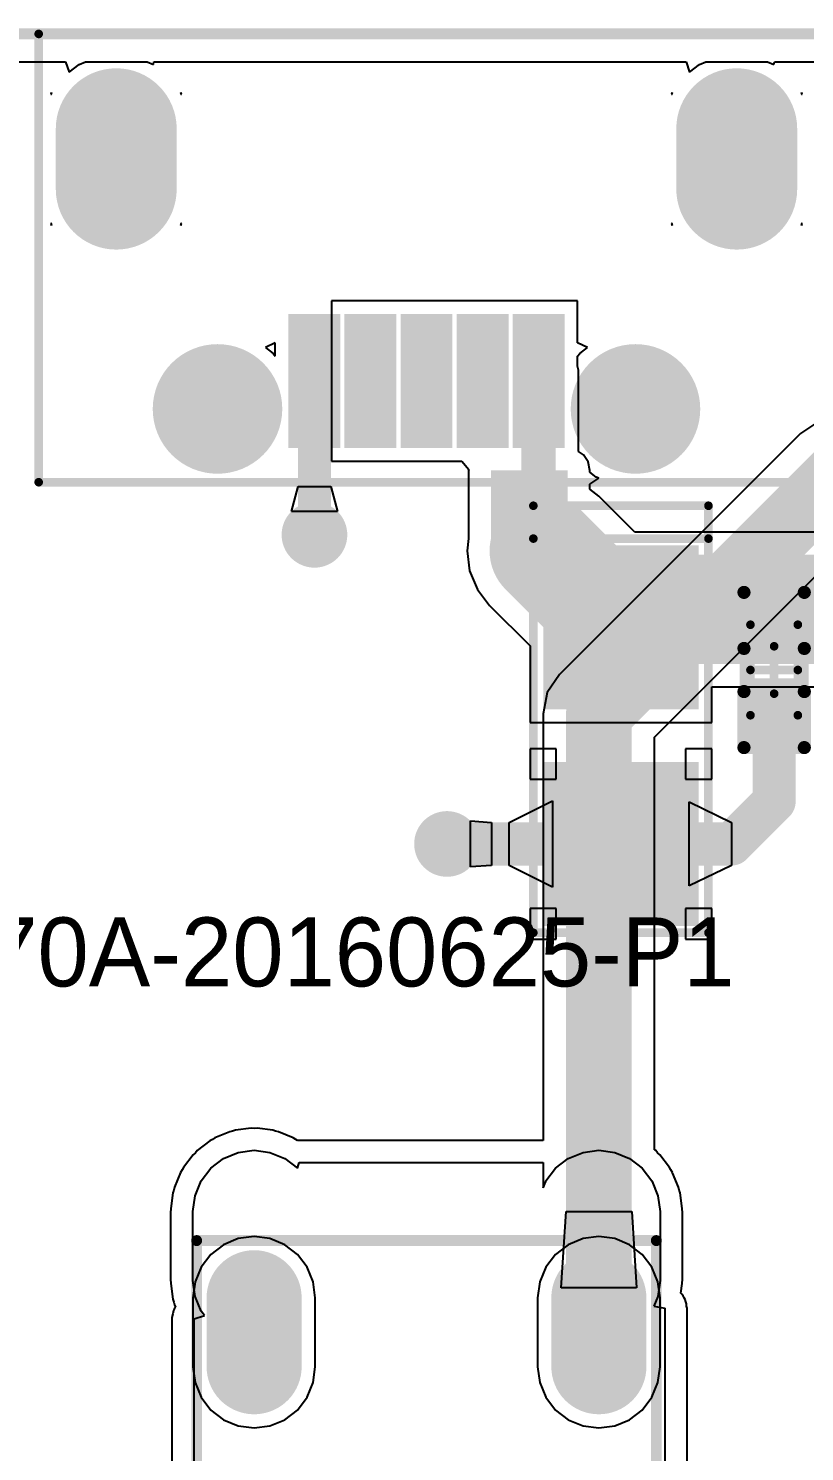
# Model space of a CAD drawing. Extents: x 84.4 to 114.7, y 49.3 to 76.6.
# Drawn here: x 94.86 to 103.86, y 60.14 to 76.65 of the extents above; entities that cross this region are included whole.
import ezdxf

# ---------------------------------------------------------------- set-up
doc = ezdxf.new("R2010")
doc.units = 0
doc.layers.get('0').update_dxf_attribs({"linetype": 'CONTINUOUS'})
for name, color, linetype in [('BOTTOMLAYER', 5, 'CONTINUOUS'), ('BOTTOMSOLDER', 6, 'CONTINUOUS'), ('KEEPOUTLAYER', 6, 'CONTINUOUS'), ('MECHANICAL13', 56, 'CONTINUOUS'), ('MECHANICAL15', 56, 'CONTINUOUS'), ('MULTILAYER', 9, 'CONTINUOUS'), ('PADHOLELAYER', 156, 'CONTINUOUS'), ('TOPLAYER', 1, 'CONTINUOUS'), ('TOPOVERLAY', 2, 'CONTINUOUS'), ('TOPPASTE', 8, 'CONTINUOUS'), ('TOPSOLDER', 216, 'CONTINUOUS'), ('VIAHOLELAYER', 16, 'CONTINUOUS')]:
    doc.layers.add(name, color=color, linetype=linetype)

# ---------------------------------------------------------------- blocks, each defined once
blk = doc.blocks.new('M_____USB____1')
at = {"layer": 'BOTTOMLAYER'}
for points, const_width in [([(-2.75, 1.45, 1), (-2.099998, 1.45, 1)], 0.649999), ([(2.099998, 1.45, 1), (2.75, 1.45, 1)], 0.649999), ([(-3.9, -1.1, 1), (-3.300001, -1.1, 1)], 0.599999), ([(3.300001, -1.1, 1), (3.9, -1.1, 1)], 0.599999), ([(-3.9, -1.799999, 1), (-3.300001, -1.799999, 1)], 0.599999), ([(3.300001, -1.799999, 1), (3.9, -1.799999, 1)], 0.599999)]:
    blk.add_lwpolyline(points, format="xyb", close=True, dxfattribs=dict(at, const_width=const_width))
at = {"layer": 'BOTTOMLAYER', "const_width": 1.2}
for points in [[(-3.6, -1.1), (-3.6, -1.799999)], [(3.6, -1.1), (3.6, -1.799999)]]:
    blk.add_lwpolyline(points, dxfattribs=at)
at = {"layer": 'BOTTOMSOLDER'}
for points, const_width in [([(-2.8008, 1.45, 1), (-2.049198, 1.45, 1)], 0.751599), ([(2.049198, 1.45, 1), (2.8008, 1.45, 1)], 0.751599), ([(-3.9508, -1.1, 1), (-3.249201, -1.1, 1)], 0.701599), ([(3.249201, -1.1, 1), (3.9508, -1.1, 1)], 0.701599), ([(-3.9508, -1.799999, 1), (-3.249201, -1.799999, 1)], 0.701599), ([(3.249201, -1.799999, 1), (3.9508, -1.799999, 1)], 0.701599)]:
    blk.add_lwpolyline(points, format="xyb", close=True, dxfattribs=dict(at, const_width=const_width))
at = {"layer": 'BOTTOMSOLDER', "const_width": 1.4032}
for points in [[(-3.6, -1.1), (-3.6, -1.799999)], [(3.6, -1.1), (3.6, -1.799999)]]:
    blk.add_lwpolyline(points, dxfattribs=at)
at = {"layer": 'MULTILAYER'}
for points, const_width in [([(-2.75, 1.45, 1), (-2.099998, 1.45, 1)], 0.649999), ([(2.099998, 1.45, 1), (2.75, 1.45, 1)], 0.649999), ([(-3.9, -1.1, 1), (-3.300001, -1.1, 1)], 0.599999), ([(3.300001, -1.1, 1), (3.9, -1.1, 1)], 0.599999), ([(-3.9, -1.799999, 1), (-3.300001, -1.799999, 1)], 0.599999), ([(3.300001, -1.799999, 1), (3.9, -1.799999, 1)], 0.599999)]:
    blk.add_lwpolyline(points, format="xyb", close=True, dxfattribs=dict(at, const_width=const_width))
at = {"layer": 'MULTILAYER', "const_width": 1.2}
for points in [[(-3.6, -1.1), (-3.6, -1.799999)], [(3.6, -1.1), (3.6, -1.799999)]]:
    blk.add_lwpolyline(points, dxfattribs=at)
at = {"layer": 'PADHOLELAYER'}
for points, const_width in [([(-2.6, 1.45, 1), (-2.249998, 1.45, 1)], 0.349999), ([(2.249998, 1.45, 1), (2.6, 1.45, 1)], 0.349999), ([(-3.75, -1.45, 1), (-3.450001, -1.45, 1)], 0.299999), ([(3.450001, -1.45, 1), (3.75, -1.45, 1)], 0.299999)]:
    blk.add_lwpolyline(points, format="xyb", close=True, dxfattribs=dict(at, const_width=const_width))
at = {"layer": 'TOPLAYER'}
for points, const_width in [([(-2.75, 1.45, 1), (-2.099998, 1.45, 1)], 0.649999), ([(2.099998, 1.45, 1), (2.75, 1.45, 1)], 0.649999), ([(-3.9, -1.1, 1), (-3.300001, -1.1, 1)], 0.599999), ([(3.300001, -1.1, 1), (3.9, -1.1, 1)], 0.599999), ([(-3.9, -1.799999, 1), (-3.300001, -1.799999, 1)], 0.599999), ([(3.300001, -1.799999, 1), (3.9, -1.799999, 1)], 0.599999)]:
    blk.add_lwpolyline(points, format="xyb", close=True, dxfattribs=dict(at, const_width=const_width))
at = {"layer": 'TOPLAYER', "const_width": 1.2}
for points in [[(-3.6, -1.1), (-3.6, -1.799999)], [(3.6, -1.1), (3.6, -1.799999)]]:
    blk.add_lwpolyline(points, dxfattribs=at)
at = {"layer": 'TOPLAYER'}
for points in [[(-1.1, 0.450002), (-1.1, 1.800001), (-1.5, 0.450002), (-1.5, 1.800001)], [(-0.450002, 0.449999), (-0.450002, 1.799999), (-0.850001, 0.449999), (-0.850001, 1.799999)], [(0.2, 0.450002), (0.2, 1.800001), (-0.2, 0.450002), (-0.2, 1.800001)], [(0.850001, 0.449999), (0.850001, 1.799999), (0.450002, 0.449999), (0.450002, 1.799999)], [(1.5, 0.449999), (1.5, 1.799999), (1.1, 0.449999), (1.1, 1.799999)]]:
    blk.add_solid(points, dxfattribs=at)
at = {"layer": 'TOPOVERLAY', "const_width": 0.1}
for points in [[(4.499999, 2.3), (-4.700003, 2.3)], [(-4.700001, 2.3), (-4.700001, -2.899999)], [(4.500001, 2.299998), (4.500001, -2.899999)], [(4.500001, -2.899999), (-4.700001, -2.899999)]]:
    blk.add_lwpolyline(points, dxfattribs=at)
at = {"layer": 'TOPOVERLAY', "const_width": 0.05}
for points in [[(-4.725002, 2.3, 1), (-4.675005, 2.3, 1)], [(-4.724999, 2.3, 1), (-4.675002, 2.3, 1)], [(4.475, 2.3, 1), (4.524997, 2.3, 1)], [(4.475002, 2.299998, 1), (4.525, 2.299998, 1)], [(-4.724999, -2.899999, 1), (-4.675002, -2.899999, 1)], [(-4.724999, -2.899999, 1), (-4.675002, -2.899999, 1)], [(4.475002, -2.899999, 1), (4.525, -2.899999, 1)], [(4.475002, -2.899999, 1), (4.525, -2.899999, 1)]]:
    blk.add_lwpolyline(points, format="xyb", close=True, dxfattribs=at)
at = {"layer": 'TOPPASTE'}
for points in [[(-1.1, 0.450002), (-1.1, 1.800001), (-1.5, 0.450002), (-1.5, 1.800001)], [(-0.450002, 0.449999), (-0.450002, 1.799999), (-0.850001, 0.449999), (-0.850001, 1.799999)], [(0.2, 0.450002), (0.2, 1.800001), (-0.2, 0.450002), (-0.2, 1.800001)], [(0.850001, 0.449999), (0.850001, 1.799999), (0.450002, 0.449999), (0.450002, 1.799999)], [(1.5, 0.449999), (1.5, 1.799999), (1.1, 0.449999), (1.1, 1.799999)]]:
    blk.add_solid(points, dxfattribs=at)
at = {"layer": 'TOPSOLDER'}
for points, const_width in [([(-2.8008, 1.45, 1), (-2.049198, 1.45, 1)], 0.751599), ([(2.049198, 1.45, 1), (2.8008, 1.45, 1)], 0.751599), ([(-3.9508, -1.1, 1), (-3.249201, -1.1, 1)], 0.701599), ([(3.249201, -1.1, 1), (3.9508, -1.1, 1)], 0.701599), ([(-3.9508, -1.799999, 1), (-3.249201, -1.799999, 1)], 0.701599), ([(3.249201, -1.799999, 1), (3.9508, -1.799999, 1)], 0.701599)]:
    blk.add_lwpolyline(points, format="xyb", close=True, dxfattribs=dict(at, const_width=const_width))
at = {"layer": 'TOPSOLDER', "const_width": 1.4032}
for points in [[(-3.6, -1.1), (-3.6, -1.799999)], [(3.6, -1.1), (3.6, -1.799999)]]:
    blk.add_lwpolyline(points, dxfattribs=at)
at = {"layer": 'TOPSOLDER'}
for points in [[(-0.9984, 0.348402), (-0.9984, 1.901601), (-1.6016, 0.348402), (-1.6016, 1.901601)], [(-0.348402, 0.348399), (-0.348402, 1.901599), (-0.951601, 0.348399), (-0.951601, 1.901599)], [(0.3016, 0.348402), (0.3016, 1.901601), (-0.3016, 0.348402), (-0.3016, 1.901601)], [(0.951601, 0.348399), (0.951601, 1.901599), (0.348402, 0.348399), (0.348402, 1.901599)], [(1.6016, 0.348399), (1.6016, 1.901599), (0.9984, 0.348399), (0.9984, 1.901599)]]:
    blk.add_solid(points, dxfattribs=at)
blk = doc.blocks.new('COUPLER___1_12')
at = {"layer": 'BOTTOMLAYER', "const_width": 0.900001}
for points in [[(0.450002, 2.62), (-0.449997, 2.62)], [(-1.999999, -2.220001), (-1.999999, -3.019999)], [(2.000001, -2.220001), (2.000001, -3.019999)]]:
    blk.add_lwpolyline(points, dxfattribs=at)
at = {"layer": 'BOTTOMLAYER', "const_width": 0.449999}
for points in [[(-0.674997, 2.62, 1), (-0.224996, 2.62, 1)], [(0.225001, 2.62, 1), (0.675002, 2.62, 1)], [(-2.224999, -2.220001, 1), (-1.774998, -2.220001, 1)], [(1.775, -2.220001, 1), (2.225002, -2.220001, 1)], [(-2.224999, -3.019999, 1), (-1.774998, -3.019999, 1)], [(1.775, -3.019999, 1), (2.225002, -3.019999, 1)]]:
    blk.add_lwpolyline(points, format="xyb", close=True, dxfattribs=at)
at = {"layer": 'BOTTOMSOLDER', "const_width": 1.103201}
for points in [[(0.450002, 2.62), (-0.449997, 2.62)], [(-1.999999, -2.220001), (-1.999999, -3.019999)], [(2.000001, -2.220001), (2.000001, -3.019999)]]:
    blk.add_lwpolyline(points, dxfattribs=at)
at = {"layer": 'BOTTOMSOLDER', "const_width": 0.551599}
for points in [[(-0.725797, 2.62, 1), (-0.174196, 2.62, 1)], [(0.174201, 2.62, 1), (0.725802, 2.62, 1)], [(-2.275799, -2.220001, 1), (-1.724198, -2.220001, 1)], [(1.7242, -2.220001, 1), (2.275802, -2.220001, 1)], [(-2.275799, -3.019999, 1), (-1.724198, -3.019999, 1)], [(1.7242, -3.019999, 1), (2.275802, -3.019999, 1)]]:
    blk.add_lwpolyline(points, format="xyb", close=True, dxfattribs=at)
at = {"layer": 'MULTILAYER', "const_width": 0.900001}
for points in [[(0.450002, 2.62), (-0.449997, 2.62)], [(-1.999999, -2.220001), (-1.999999, -3.019999)], [(2.000001, -2.220001), (2.000001, -3.019999)]]:
    blk.add_lwpolyline(points, dxfattribs=at)
at = {"layer": 'MULTILAYER', "const_width": 0.449999}
for points in [[(-0.674997, 2.62, 1), (-0.224996, 2.62, 1)], [(0.225001, 2.62, 1), (0.675002, 2.62, 1)], [(-2.224999, -2.220001, 1), (-1.774998, -2.220001, 1)], [(1.775, -2.220001, 1), (2.225002, -2.220001, 1)], [(-2.224999, -3.019999, 1), (-1.774998, -3.019999, 1)], [(1.775, -3.019999, 1), (2.225002, -3.019999, 1)]]:
    blk.add_lwpolyline(points, format="xyb", close=True, dxfattribs=at)
at = {"layer": 'PADHOLELAYER', "const_width": 0.299999}
for points in [[(-0.149997, 2.62, 1), (0.150002, 2.62, 1)], [(-2.149998, -2.62, 1), (-1.849999, -2.62, 1)], [(1.850001, -2.62, 1), (2.150001, -2.62, 1)]]:
    blk.add_lwpolyline(points, format="xyb", close=True, dxfattribs=at)
at = {"layer": 'TOPLAYER', "const_width": 0.900001}
for points in [[(0.450002, 2.62), (-0.449997, 2.62)], [(-1.999999, -2.220001), (-1.999999, -3.019999)], [(2.000001, -2.220001), (2.000001, -3.019999)]]:
    blk.add_lwpolyline(points, dxfattribs=at)
at = {"layer": 'TOPLAYER', "const_width": 0.449999}
for points in [[(-0.674997, 2.62, 1), (-0.224996, 2.62, 1)], [(0.225001, 2.62, 1), (0.675002, 2.62, 1)], [(-2.224999, -2.220001, 1), (-1.774998, -2.220001, 1)], [(1.775, -2.220001, 1), (2.225002, -2.220001, 1)], [(-2.224999, -3.019999, 1), (-1.774998, -3.019999, 1)], [(1.775, -3.019999, 1), (2.225002, -3.019999, 1)]]:
    blk.add_lwpolyline(points, format="xyb", close=True, dxfattribs=at)
at = {"layer": 'TOPOVERLAY', "const_width": 0.127}
for points in [[(-2.667, 3.302), (-2.667, -3.683)], [(2.667, 3.302), (-2.667, 3.302)], [(2.667, 3.302), (2.667, -3.683)], [(2.667, -3.683), (-2.667, -3.683)]]:
    blk.add_lwpolyline(points, dxfattribs=at)
at = {"layer": 'TOPOVERLAY', "const_width": 0.0635}
for points in [[(-2.69875, 3.302, 1), (-2.63525, 3.302, 1)], [(-2.69875, 3.302, 1), (-2.63525, 3.302, 1)], [(2.63525, 3.302, 1), (2.69875, 3.302, 1)], [(2.63525, 3.302, 1), (2.69875, 3.302, 1)], [(-2.69875, -3.683, 1), (-2.63525, -3.683, 1)], [(-2.69875, -3.683, 1), (-2.63525, -3.683, 1)], [(2.63525, -3.683, 1), (2.69875, -3.683, 1)], [(2.63525, -3.683, 1), (2.69875, -3.683, 1)]]:
    blk.add_lwpolyline(points, format="xyb", close=True, dxfattribs=at)
at = {"layer": 'TOPSOLDER', "const_width": 1.103201}
for points in [[(0.450002, 2.62), (-0.449997, 2.62)], [(-1.999999, -2.220001), (-1.999999, -3.019999)], [(2.000001, -2.220001), (2.000001, -3.019999)]]:
    blk.add_lwpolyline(points, dxfattribs=at)
at = {"layer": 'TOPSOLDER', "const_width": 0.551599}
for points in [[(-0.725797, 2.62, 1), (-0.174196, 2.62, 1)], [(0.174201, 2.62, 1), (0.725802, 2.62, 1)], [(-2.275799, -2.220001, 1), (-1.724198, -2.220001, 1)], [(1.7242, -2.220001, 1), (2.275802, -2.220001, 1)], [(-2.275799, -3.019999, 1), (-1.724198, -3.019999, 1)], [(1.7242, -3.019999, 1), (2.275802, -3.019999, 1)]]:
    blk.add_lwpolyline(points, format="xyb", close=True, dxfattribs=at)
blk = doc.blocks.new('0402C_14')
at = {"layer": 'MECHANICAL13', "const_width": 0.1}
for points in [[(-0.525, 0.275003), (-0.525, -0.274998)], [(-0.525, 0.275003), (0.525, 0.275003)], [(0.525, 0.275003), (0.525, -0.274998)], [(-0.525, -0.274998), (0.525, -0.274998)]]:
    blk.add_lwpolyline(points, dxfattribs=at)
at = {"layer": 'MECHANICAL13', "const_width": 0.05}
for points in [[(-0.549999, 0.275003, 1), (-0.500002, 0.275003, 1)], [(-0.549999, 0.275003, 1), (-0.500002, 0.275003, 1)], [(0.500002, 0.275003, 1), (0.549999, 0.275003, 1)], [(0.500002, 0.275003, 1), (0.549999, 0.275003, 1)], [(-0.549999, -0.274998, 1), (-0.500002, -0.274998, 1)], [(-0.549999, -0.274998, 1), (-0.500002, -0.274998, 1)], [(0.500002, -0.274998, 1), (0.549999, -0.274998, 1)], [(0.500002, -0.274998, 1), (0.549999, -0.274998, 1)]]:
    blk.add_lwpolyline(points, format="xyb", close=True, dxfattribs=at)
at = {"layer": 'MECHANICAL15', "const_width": 0.1}
for points in [[(-0.899998, 0.350002), (0.900001, 0.350002)], [(-0.899998, 0.350002), (-0.899998, -0.349997)], [(0.900001, 0.350002), (0.900001, -0.349997)], [(0, 0.275003), (0, -0.274998)], [(-0.274998, 0.000003), (0.275001, 0.000003)], [(-0.899998, -0.349997), (0.900001, -0.349997)]]:
    blk.add_lwpolyline(points, dxfattribs=at)
at = {"layer": 'MECHANICAL15', "const_width": 0.05}
for points in [[(-0.924997, 0.350002, 1), (-0.875, 0.350002, 1)], [(-0.924997, 0.350002, 1), (-0.875, 0.350002, 1)], [(0.875002, 0.350002, 1), (0.924999, 0.350002, 1)], [(0.875002, 0.350002, 1), (0.924999, 0.350002, 1)], [(-0.024999, 0.275003, 1), (0.024999, 0.275003, 1)], [(-0.299997, 0.000003, 1), (-0.249999, 0.000003, 1)], [(0.250002, 0.000003, 1), (0.299999, 0.000003, 1)], [(-0.924997, -0.349997, 1), (-0.875, -0.349997, 1)], [(-0.924997, -0.349997, 1), (-0.875, -0.349997, 1)], [(-0.024999, -0.274998, 1), (0.024999, -0.274998, 1)], [(0.875002, -0.349997, 1), (0.924999, -0.349997, 1)], [(0.875002, -0.349997, 1), (0.924999, -0.349997, 1)]]:
    blk.add_lwpolyline(points, format="xyb", close=True, dxfattribs=at)
at = {"layer": 'TOPLAYER'}
for points in [[(-0.2, -0.249997), (-0.2, 0.250002), (-0.799998, -0.249997), (-0.799998, 0.250002)], [(0.800001, -0.249997), (0.800001, 0.250002), (0.200002, -0.249997), (0.200002, 0.250002)]]:
    blk.add_solid(points, dxfattribs=at)
at = {"layer": 'TOPOVERLAY', "const_width": 0.1524}
for points in [[(-0.900082, 0.349921), (-0.900082, -0.350078)], [(-0.900082, 0.349921), (-0.250083, 0.349921)], [(0.249916, 0.349921), (0.899917, 0.349921)], [(0.899917, 0.349921), (0.899917, -0.350078)], [(-0.900082, -0.350078), (-0.250083, -0.350078)], [(0.249916, -0.350078), (0.899917, -0.350078)]]:
    blk.add_lwpolyline(points, dxfattribs=at)
at = {"layer": 'TOPOVERLAY', "const_width": 0.0762}
for points in [[(-0.938182, 0.349921, 1), (-0.861982, 0.349921, 1)], [(-0.938182, 0.349921, 1), (-0.861982, 0.349921, 1)], [(-0.288183, 0.349921, 1), (-0.211983, 0.349921, 1)], [(0.211816, 0.349921, 1), (0.288016, 0.349921, 1)], [(0.861817, 0.349921, 1), (0.938017, 0.349921, 1)], [(0.861817, 0.349921, 1), (0.938017, 0.349921, 1)], [(-0.938182, -0.350078, 1), (-0.861982, -0.350078, 1)], [(-0.938182, -0.350078, 1), (-0.861982, -0.350078, 1)], [(-0.288183, -0.350078, 1), (-0.211983, -0.350078, 1)], [(0.211816, -0.350078, 1), (0.288016, -0.350078, 1)], [(0.861817, -0.350078, 1), (0.938017, -0.350078, 1)], [(0.861817, -0.350078, 1), (0.938017, -0.350078, 1)]]:
    blk.add_lwpolyline(points, format="xyb", close=True, dxfattribs=at)
at = {"layer": 'TOPPASTE'}
for points in [[(-0.2, -0.249997), (-0.2, 0.250002), (-0.799998, -0.249997), (-0.799998, 0.250002)], [(0.800001, -0.249997), (0.800001, 0.250002), (0.200002, -0.249997), (0.200002, 0.250002)]]:
    blk.add_solid(points, dxfattribs=at)
at = {"layer": 'TOPSOLDER'}
for points in [[(-0.0984, -0.351597), (-0.0984, 0.351602), (-0.901598, -0.351597), (-0.901598, 0.351602)], [(0.901601, -0.351597), (0.901601, 0.351602), (0.098402, -0.351597), (0.098402, 0.351602)]]:
    blk.add_solid(points, dxfattribs=at)
blk = doc.blocks.new('3216_15')
at = {"layer": 'TOPLAYER'}
for points in [[(-0.406001, -0.799998), (-0.406001, 0.799998), (-2.105998, -0.799998), (-2.105998, 0.799998)], [(2.105998, -0.799998), (2.105998, 0.799998), (0.406001, -0.799998), (0.406001, 0.799998)]]:
    blk.add_solid(points, dxfattribs=at)
at = {"layer": 'TOPOVERLAY', "const_width": 0.1}
for points in [[(2.286, 1.016), (-2.667, 1.016)], [(-2.667, -1.016), (-2.667, 1.016)], [(-2.286, -1.016), (-2.286, 1.016)], [(2.286, -1.016), (2.286, 1.016)], [(2.286, -1.016), (-2.667, -1.016)]]:
    blk.add_lwpolyline(points, dxfattribs=at)
at = {"layer": 'TOPOVERLAY', "const_width": 0.05}
for points in [[(-2.691999, 1.016, 1), (-2.642001, 1.016, 1)], [(-2.691999, 1.016, 1), (-2.642001, 1.016, 1)], [(-2.310999, 1.016, 1), (-2.261001, 1.016, 1)], [(2.261001, 1.016, 1), (2.310999, 1.016, 1)], [(2.261001, 1.016, 1), (2.310999, 1.016, 1)], [(-2.691999, -1.016, 1), (-2.642001, -1.016, 1)], [(-2.691999, -1.016, 1), (-2.642001, -1.016, 1)], [(-2.310999, -1.016, 1), (-2.261001, -1.016, 1)], [(2.261001, -1.016, 1), (2.310999, -1.016, 1)], [(2.261001, -1.016, 1), (2.310999, -1.016, 1)]]:
    blk.add_lwpolyline(points, format="xyb", close=True, dxfattribs=at)
at = {"layer": 'TOPPASTE'}
for points in [[(-0.406001, -0.799998), (-0.406001, 0.799998), (-2.105998, -0.799998), (-2.105998, 0.799998)], [(2.105998, -0.799998), (2.105998, 0.799998), (0.406001, -0.799998), (0.406001, 0.799998)]]:
    blk.add_solid(points, dxfattribs=at)
at = {"layer": 'TOPSOLDER'}
for points in [[(-0.304401, -0.901598), (-0.304401, 0.901598), (-2.207598, -0.901598), (-2.207598, 0.901598)], [(2.207598, -0.901598), (2.207598, 0.901598), (0.304401, -0.901598), (0.304401, 0.901598)]]:
    blk.add_solid(points, dxfattribs=at)

msp = doc.modelspace()

# ---------------------------------------------------------------- linework, layer by layer
at = {"layer": 'BOTTOMLAYER'}
for p, q in [((85.475572, 76.262278), (95.286843, 76.262278)), ((95.286843, 76.262278), (95.327648, 76.142068)), ((95.327648, 76.142068), (95.444864, 76.232009)), ((95.444864, 76.232009), (95.517818, 76.262227)), ((95.517818, 76.262227), (96.233325, 76.262227)), ((96.233325, 76.262227), (96.306267, 76.232014)), ((96.306267, 76.232014), (96.312286, 76.262278)), ((96.312286, 76.262278), (102.486844, 76.262278)), ((102.486844, 76.262278), (102.527649, 76.142068)), ((102.527649, 76.142068), (102.644865, 76.232009)), ((102.644865, 76.232009), (102.717818, 76.262227)), ((102.717818, 76.262227), (103.433326, 76.262227)), ((103.433326, 76.262227), (103.506267, 76.232014)), ((103.506267, 76.232014), (103.512287, 76.262278)), ((103.512287, 76.262278), (113.475587, 76.262278)), ((95.125573, 75.906945), (95.116896, 75.885998)), ((95.116896, 75.885998), (95.125573, 75.885998)), ((95.125573, 75.885998), (95.125573, 75.906945)), ((96.634247, 75.885998), (96.62557, 75.906945)), ((96.62557, 75.906945), (96.62557, 75.885998)), ((96.62557, 75.885998), (96.634247, 75.885998)), ((102.325574, 75.906945), (102.316897, 75.885998)), ((102.316897, 75.885998), (102.325574, 75.885998)), ((102.325574, 75.885998), (102.325574, 75.906945)), ((103.834247, 75.885998), (103.825571, 75.906945)), ((103.825571, 75.906945), (103.825571, 75.885998)), ((103.825571, 75.885998), (103.834247, 75.885998)), ((95.125573, 74.386001), (95.116896, 74.386001)), ((95.116896, 74.386001), (95.125573, 74.365053)), ((95.125573, 74.365053), (95.125573, 74.386001)), ((96.62557, 74.365053), (96.634247, 74.386001)), ((96.634247, 74.386001), (96.62557, 74.386001)), ((96.62557, 74.386001), (96.62557, 74.365053)), ((102.325574, 74.386001), (102.316897, 74.386001)), ((102.316897, 74.386001), (102.325574, 74.365053)), ((102.325574, 74.365053), (102.325574, 74.386001)), ((103.825571, 74.365053), (103.834247, 74.386001)), ((103.834247, 74.386001), (103.825571, 74.386001)), ((103.825571, 74.386001), (103.825571, 74.365053)), ((104.023805, 72.092172), (103.813762, 71.951825)), ((103.813762, 71.951825), (101.017761, 69.155823)), ((102.123011, 68.429835), (104.53975, 70.846574)), ((101.017761, 69.155823), (100.877413, 68.945778)), ((100.877413, 68.945778), (100.82813, 68.698013)), ((100.82813, 68.698013), (100.82813, 63.751991)), ((102.123011, 63.643071), (102.123011, 68.429835)), ((97.441769, 63.892887), (97.257974, 63.868691)), ((97.475571, 63.890672), (97.441769, 63.892887)), ((97.509373, 63.892887), (97.475571, 63.890672)), ((97.693165, 63.868691), (97.509373, 63.892887)), ((96.962857, 63.746449), (96.815783, 63.633596)), ((96.993227, 63.761427), (96.962857, 63.746449)), ((97.021401, 63.780251), (96.993227, 63.761427)), ((97.192671, 63.851193), (97.021401, 63.780251)), ((97.225891, 63.8578), (97.192671, 63.851193)), ((97.257974, 63.868691), (97.225891, 63.8578)), ((97.725243, 63.857802), (97.693165, 63.868691)), ((97.758474, 63.851193), (97.725243, 63.857802)), ((97.929741, 63.780251), (97.758474, 63.851193)), ((97.957909, 63.761429), (97.929741, 63.780251)), ((97.979791, 63.75064), (97.957909, 63.761429)), ((97.982771, 63.751437), (97.979791, 63.75064)), ((97.991287, 63.750317), (97.982771, 63.751437)), ((97.999707, 63.751991), (97.991287, 63.750317)), ((100.82813, 63.751991), (97.999707, 63.751991)), ((96.767978, 63.585791), (96.655125, 63.43872)), ((96.793444, 63.608123), (96.767978, 63.585791)), ((96.815783, 63.633596), (96.793444, 63.608123)), ((97.120509, 63.540988), (97.291776, 63.61193)), ((97.291776, 63.61193), (97.475571, 63.636126)), ((97.475571, 63.636126), (97.659365, 63.61193)), ((97.659365, 63.61193), (97.830632, 63.540988)), ((101.120509, 63.540988), (101.291776, 63.61193)), ((101.291776, 63.61193), (101.47557, 63.636126)), ((101.47557, 63.636126), (101.659365, 63.61193)), ((101.659365, 63.61193), (101.830632, 63.540988)), ((102.135358, 63.633596), (102.123011, 63.643071)), ((102.157695, 63.608125), (102.135358, 63.633596)), ((102.183166, 63.585788), (102.157695, 63.608125)), ((102.296018, 63.438715), (102.183166, 63.585788)), ((96.640145, 63.408342), (96.621321, 63.38017)), ((96.655125, 63.43872), (96.640145, 63.408342)), ((96.860584, 63.281065), (96.973436, 63.428136)), ((96.973436, 63.428136), (97.120509, 63.540988)), ((97.830632, 63.540988), (97.977688, 63.428148)), ((97.977688, 63.428148), (97.999707, 63.493015)), ((97.999707, 63.493015), (100.82813, 63.493015)), ((100.82813, 63.493015), (100.82813, 63.202713)), ((100.860583, 63.281062), (100.973435, 63.428136)), ((100.973435, 63.428136), (101.120509, 63.540988)), ((101.830632, 63.540988), (101.977706, 63.428136)), ((101.977706, 63.428136), (102.090558, 63.281062)), ((102.310989, 63.408357), (102.296018, 63.438715)), ((102.3298, 63.380216), (102.310989, 63.408357)), ((96.621321, 63.38017), (96.550378, 63.208901)), ((96.789641, 63.109795), (96.860584, 63.281065)), ((100.82813, 63.202713), (100.858485, 63.276)), ((100.858485, 63.276), (100.860583, 63.281062)), ((102.090558, 63.281062), (102.092656, 63.276)), ((102.092656, 63.276), (102.1615, 63.109795)), ((102.331898, 63.375154), (102.3298, 63.380216)), ((102.331904, 63.375129), (102.331898, 63.375154)), ((102.331919, 63.375106), (102.331904, 63.375129)), ((102.400763, 63.208901), (102.331919, 63.375106)), ((96.53288, 63.143595), (96.508684, 62.959803)), ((96.543769, 63.175678), (96.53288, 63.143595)), ((96.550378, 63.208901), (96.543769, 63.175678)), ((96.765445, 62.926001), (96.789641, 63.109795)), ((102.1615, 63.109795), (102.185696, 62.926001)), ((102.407369, 63.17568), (102.400763, 63.208901)), ((102.418261, 63.143597), (102.407369, 63.17568)), ((102.442457, 62.959803), (102.418261, 63.143597)), ((96.509802, 62.942754), (96.506469, 62.926001)), ((96.506469, 62.926001), (96.506469, 62.525747)), ((96.508684, 62.959803), (96.509802, 62.942754)), ((96.765445, 62.525747), (96.765445, 62.926001)), ((101.040126, 62.042678), (101.09457, 62.925668)), ((101.09457, 62.925668), (101.85657, 62.925668)), ((101.85657, 62.925668), (101.911015, 62.042678)), ((102.185696, 62.926001), (102.185696, 62.126002)), ((102.441339, 62.942754), (102.442457, 62.959803)), ((102.444672, 62.926001), (102.441339, 62.942754)), ((102.444672, 62.126002), (102.444672, 62.926001)), ((96.506469, 62.525747), (96.506469, 62.126002)), ((96.765445, 62.126002), (96.765445, 62.525747)), ((96.506469, 62.126002), (96.509802, 62.109248)), ((96.509802, 62.109248), (96.508684, 62.0922)), ((96.508684, 62.0922), (96.53288, 61.908406)), ((96.789641, 61.942208), (96.765445, 62.126002)), ((102.185696, 62.126002), (102.1615, 61.942208)), ((102.427796, 61.980829), (102.442457, 62.0922)), ((102.441339, 62.109248), (102.444672, 62.126002)), ((102.442457, 62.0922), (102.441339, 62.109248)), ((96.53288, 61.908406), (96.543772, 61.876323)), ((96.860584, 61.770938), (96.789641, 61.942208)), ((101.911015, 62.042678), (101.040126, 62.042678)), ((102.1615, 61.942208), (102.115064, 61.830102)), ((102.436869, 61.967247), (102.427796, 61.980829)), ((102.454903, 61.949213), (102.436869, 61.967247)), ((102.464662, 61.925652), (102.454903, 61.949213)), ((102.478835, 61.904441), (102.464662, 61.925652)), ((102.483811, 61.879419), (102.478835, 61.904441)), ((96.531077, 61.738065), (96.52015, 61.697291)), ((96.539309, 61.779457), (96.531077, 61.738065)), ((96.544082, 61.7866), (96.539309, 61.779457)), ((96.543772, 61.876323), (96.550378, 61.843102)), ((96.546304, 61.794895), (96.544082, 61.7866)), ((96.561918, 61.815243), (96.546304, 61.794895)), ((96.550378, 61.843102), (96.561918, 61.815243)), ((96.898783, 61.721157), (96.860584, 61.770938)), ((102.115064, 61.830102), (102.239572, 61.805335)), ((102.239572, 61.805335), (102.239572, 56.673951)), ((102.493572, 61.855855), (102.483811, 61.879419)), ((102.493572, 61.830354), (102.493572, 61.855855)), ((102.498548, 61.805335), (102.493572, 61.830354)), ((102.498548, 56.673951), (102.498548, 61.805335)), ((96.521273, 61.688774), (96.519596, 61.680352)), ((96.519596, 61.680352), (96.519596, 56.635015)), ((96.52015, 61.697291), (96.521273, 61.688774)), ((96.778572, 61.680352), (96.898783, 61.721157)), ((96.778572, 56.635015), (96.778572, 61.680352))]:
    msp.add_line(p, q, dxfattribs=at)
at = {"layer": 'BOTTOMLAYER', "const_width": 0.762}
for points in [[(101.47557, 68.698013), (104.271572, 71.494015)], [(101.47557, 61.586001), (101.47557, 68.698013)]]:
    msp.add_lwpolyline(points, dxfattribs=at)
at = {"layer": 'BOTTOMLAYER', "const_width": 0.381}
for points in [[(97.985072, 70.775998, 1), (98.366072, 70.775998, 1)], [(101.28507, 68.698013, 1), (101.66607, 68.698013, 1)], [(101.28507, 68.698013, 1), (101.66607, 68.698013, 1)], [(99.523072, 67.190015, 1), (99.904072, 67.190015, 1)], [(101.28507, 61.586001, 1), (101.66607, 61.586001, 1)]]:
    msp.add_lwpolyline(points, format="xyb", close=True, dxfattribs=at)
at = {"layer": 'KEEPOUTLAYER', "const_width": 0.127}
msp.add_lwpolyline([(85.475572, 76.585999), (113.475587, 76.585999)], dxfattribs=at)
at = {"layer": 'MULTILAYER', "const_width": 0.381}
for points in [[(97.985072, 70.775998, 1), (98.366072, 70.775998, 1)], [(99.523072, 67.190015, 1), (99.904072, 67.190015, 1)]]:
    msp.add_lwpolyline(points, format="xyb", close=True, dxfattribs=at)
at = {"layer": 'TOPLAYER'}
for p, q in [((85.475572, 76.262278), (95.286843, 76.262278)), ((95.286843, 76.262278), (95.327648, 76.142068)), ((95.327648, 76.142068), (95.444864, 76.232009)), ((95.444864, 76.232009), (95.517818, 76.262227)), ((95.517818, 76.262227), (96.233325, 76.262227)), ((96.233325, 76.262227), (96.306267, 76.232014)), ((96.306267, 76.232014), (96.312286, 76.262278)), ((96.312286, 76.262278), (102.486844, 76.262278)), ((102.486844, 76.262278), (102.527649, 76.142068)), ((102.527649, 76.142068), (102.644865, 76.232009)), ((102.644865, 76.232009), (102.717818, 76.262227)), ((102.717818, 76.262227), (103.433326, 76.262227)), ((103.433326, 76.262227), (103.506267, 76.232014)), ((103.506267, 76.232014), (103.512287, 76.262278)), ((103.512287, 76.262278), (104.637863, 76.262278)), ((95.125573, 75.906945), (95.116896, 75.885998)), ((95.116896, 75.885998), (95.125573, 75.885998)), ((95.125573, 75.885998), (95.125573, 75.906945)), ((96.634247, 75.885998), (96.62557, 75.906945)), ((96.62557, 75.906945), (96.62557, 75.885998)), ((96.62557, 75.885998), (96.634247, 75.885998)), ((102.325574, 75.906945), (102.316897, 75.885998)), ((102.316897, 75.885998), (102.325574, 75.885998)), ((102.325574, 75.885998), (102.325574, 75.906945)), ((103.834247, 75.885998), (103.825571, 75.906945)), ((103.825571, 75.906945), (103.825571, 75.885998)), ((103.825571, 75.885998), (103.834247, 75.885998)), ((95.125573, 74.386001), (95.116896, 74.386001)), ((95.116896, 74.386001), (95.125573, 74.365053)), ((95.125573, 74.365053), (95.125573, 74.386001)), ((96.62557, 74.365053), (96.634247, 74.386001)), ((96.634247, 74.386001), (96.62557, 74.386001)), ((96.62557, 74.386001), (96.62557, 74.365053)), ((102.325574, 74.386001), (102.316897, 74.386001)), ((102.316897, 74.386001), (102.325574, 74.365053)), ((102.325574, 74.365053), (102.325574, 74.386001)), ((103.825571, 74.365053), (103.834247, 74.386001)), ((103.834247, 74.386001), (103.825571, 74.386001)), ((103.825571, 74.386001), (103.825571, 74.365053)), ((99.27957, 73.49), (98.37152, 73.49)), ((98.37152, 73.49), (98.37152, 72.560746)), ((99.27957, 73.489998), (99.27957, 73.49)), ((99.671574, 73.489998), (99.27957, 73.489998)), ((100.579573, 73.49), (99.671574, 73.49)), ((99.671574, 73.49), (99.671574, 73.489998)), ((100.579573, 73.489998), (100.579573, 73.49)), ((101.229571, 73.489998), (100.579573, 73.489998)), ((101.229571, 73.004159), (101.229571, 73.489998)), ((97.721522, 73.004136), (97.607722, 72.948015)), ((97.721522, 72.846667), (97.721522, 73.004136)), ((101.343422, 72.948015), (101.229571, 73.004159)), ((97.607722, 72.948015), (97.695349, 72.880776)), ((97.695349, 72.880776), (97.721522, 72.846667)), ((101.229622, 72.846667), (101.255794, 72.880776)), ((101.229622, 72.730721), (101.229622, 72.846667)), ((101.255794, 72.880776), (101.343422, 72.948015)), ((101.238515, 72.686014), (101.229622, 72.730721)), ((101.238515, 71.743392), (101.238515, 72.686014)), ((98.37152, 72.560746), (98.37152, 71.632)), ((101.295733, 71.70516), (101.238515, 71.743392)), ((101.351883, 71.621124), (101.295733, 71.70516)), ((98.37152, 71.632), (99.021572, 71.632)), ((99.021572, 71.632), (99.021572, 71.631998)), ((99.021572, 71.631998), (99.886379, 71.631998)), ((99.886379, 71.631998), (99.966948, 71.533824)), ((99.966948, 71.533824), (99.964596, 71.521998)), ((99.964596, 71.521998), (99.964596, 70.733011)), ((101.371601, 71.521998), (101.351883, 71.621124)), ((101.371601, 71.502364), (101.371601, 71.521998)), ((101.444646, 71.446314), (101.371601, 71.502364)), ((97.908872, 71.048085), (97.985072, 71.334554)), ((97.985072, 71.334554), (98.366072, 71.334554)), ((98.366072, 71.334554), (98.442272, 71.048085)), ((101.371547, 71.362349), (101.477094, 71.432875)), ((101.371547, 71.305677), (101.371547, 71.362349)), ((101.477094, 71.432875), (101.444646, 71.446314)), ((101.476614, 71.225057), (101.371547, 71.305677)), ((101.893987, 70.807684), (101.476614, 71.225057)), ((98.442272, 71.048085), (97.908872, 71.048085)), ((99.964596, 70.733011), (99.945901, 70.591015)), ((104.503573, 70.807684), (101.893987, 70.807684)), ((99.945901, 70.591015), (99.976455, 70.35894)), ((99.976455, 70.35894), (100.066033, 70.142679)), ((100.066033, 70.142679), (100.20853, 69.956972)), ((100.20853, 69.956972), (100.677574, 69.487928)), ((100.677574, 69.487928), (100.677574, 68.598016)), ((102.78557, 68.598016), (102.78557, 69.014343)), ((102.78557, 69.014343), (103.00557, 69.014343)), ((103.00557, 69.014343), (103.00557, 69.014292)), ((103.00557, 69.014292), (104.013569, 69.014292)), ((100.677574, 68.598016), (102.78557, 68.598016)), ((100.981573, 68.294014), (100.677574, 68.294014)), ((100.677574, 68.294014), (100.677574, 67.940014)), ((100.981573, 67.940014), (100.981573, 68.294014)), ((102.78557, 68.294014), (102.48157, 68.294014)), ((102.48157, 68.294014), (102.48157, 67.940014)), ((102.78557, 67.940014), (102.78557, 68.294014)), ((100.677574, 67.940014), (100.981573, 67.940014)), ((102.48157, 67.940014), (102.78557, 67.940014)), ((100.434623, 67.440015), (100.93767, 67.690014)), ((100.93767, 67.690014), (100.93767, 66.690016)), ((102.525474, 66.702965), (102.525474, 67.677066)), ((102.525474, 67.677066), (103.015572, 67.440015)), ((99.98566, 66.923315), (99.98566, 67.456715)), ((99.98566, 67.456715), (100.22968, 67.440015)), ((100.22968, 67.440015), (100.22968, 66.940016)), ((100.434623, 66.940016), (100.434623, 67.440015)), ((103.015572, 67.440015), (103.015572, 66.940016)), ((100.22968, 66.940016), (99.98566, 66.923315)), ((100.93767, 66.690016), (100.434623, 66.940016)), ((103.015572, 66.940016), (102.525474, 66.702965)), ((100.981573, 66.440017), (100.677574, 66.440017)), ((100.677574, 66.440017), (100.677574, 66.086017)), ((100.981573, 66.086017), (100.981573, 66.440017)), ((102.78557, 66.440017), (102.48157, 66.440017)), ((102.48157, 66.440017), (102.48157, 66.086017)), ((102.78557, 66.086017), (102.78557, 66.440017)), ((100.677574, 66.086017), (100.981573, 66.086017)), ((102.48157, 66.086017), (102.78557, 66.086017)), ((97.291789, 62.611879), (97.120532, 62.540942)), ((97.475571, 62.636075), (97.291789, 62.611879)), ((97.659353, 62.611879), (97.475571, 62.636075)), ((97.83061, 62.540942), (97.659353, 62.611879)), ((101.291789, 62.611879), (101.120532, 62.540942)), ((101.47557, 62.636075), (101.291789, 62.611879)), ((101.659352, 62.611879), (101.47557, 62.636075)), ((101.830609, 62.540942), (101.659352, 62.611879)), ((96.973471, 62.4281), (96.860629, 62.281039)), ((97.120532, 62.540942), (96.973471, 62.4281)), ((97.97767, 62.4281), (97.83061, 62.540942)), ((98.090512, 62.281039), (97.97767, 62.4281)), ((100.973471, 62.4281), (100.860629, 62.281036)), ((101.120532, 62.540942), (100.973471, 62.4281)), ((101.97767, 62.4281), (101.830609, 62.540942)), ((102.090512, 62.281036), (101.97767, 62.4281)), ((96.860629, 62.281039), (96.789692, 62.109782)), ((98.16145, 62.109782), (98.090512, 62.281039)), ((100.860629, 62.281036), (100.789692, 62.109782)), ((102.161449, 62.109782), (102.090512, 62.281036)), ((96.789692, 62.109782), (96.765496, 61.926)), ((98.185646, 61.926), (98.16145, 62.109782)), ((100.789692, 62.109782), (100.765496, 61.926)), ((102.185645, 61.926), (102.161449, 62.109782)), ((96.765496, 61.926), (96.765496, 61.126002)), ((98.185646, 61.126002), (98.185646, 61.926)), ((100.765496, 61.926), (100.765496, 61.126002)), ((102.185645, 61.126002), (102.185645, 61.926)), ((96.765496, 61.126002), (96.789692, 60.94222)), ((98.16145, 60.94222), (98.185646, 61.126002)), ((100.765496, 61.126002), (100.789692, 60.94222)), ((102.161449, 60.94222), (102.185645, 61.126002)), ((96.789692, 60.94222), (96.860629, 60.770963)), ((98.090512, 60.770963), (98.16145, 60.94222)), ((100.789692, 60.94222), (100.860629, 60.770966)), ((102.090512, 60.770966), (102.161449, 60.94222)), ((96.860629, 60.770963), (96.973471, 60.623902)), ((97.97767, 60.623902), (98.090512, 60.770963)), ((100.860629, 60.770966), (100.973471, 60.623902)), ((101.97767, 60.623902), (102.090512, 60.770966)), ((96.973471, 60.623902), (97.120532, 60.51106)), ((97.83061, 60.51106), (97.97767, 60.623902)), ((100.973471, 60.623902), (101.120532, 60.51106)), ((101.830609, 60.51106), (101.97767, 60.623902)), ((97.120532, 60.51106), (97.291789, 60.440123)), ((97.291789, 60.440123), (97.475571, 60.415927)), ((97.475571, 60.415927), (97.659353, 60.440123)), ((97.659353, 60.440123), (97.83061, 60.51106)), ((101.120532, 60.51106), (101.291789, 60.440123)), ((101.291789, 60.440123), (101.47557, 60.415927)), ((101.47557, 60.415927), (101.659352, 60.440123)), ((101.659352, 60.440123), (101.830609, 60.51106))]:
    msp.add_line(p, q, dxfattribs=at)
for points, const_width in [([(100.775569, 70.658017), (100.775569, 72.686014)], 0.399999), ([(98.175572, 70.775998), (98.175572, 72.561)], 0.381), ([(100.842572, 70.591015), (101.731572, 69.702015)], 1.27), ([(100.775569, 70.658017), (100.842572, 70.591015)], 0.399999), ([(101.790574, 69.911013), (105.414572, 69.911013)], 1.27), ([(103.509569, 67.684012), (103.509569, 68.708016)], 0.499999), ([(103.015572, 67.190015), (103.509569, 67.684012)], 0.499999), ([(99.713572, 67.190015), (101.731572, 67.190015)], 0.499999), ([(101.731572, 67.190015), (103.015572, 67.190015)], 0.499999)]:
    msp.add_lwpolyline(points, dxfattribs=dict(at, const_width=const_width))
for points, const_width in [([(100.67557, 72.686014, 1), (100.875569, 72.686014, 1)], 0.2), ([(98.080322, 72.561, 1), (98.270822, 72.561, 1)], 0.1905), ([(97.985072, 70.775998, 1), (98.366072, 70.775998, 1)], 0.381), ([(100.525072, 70.591015, 1), (101.160072, 70.591015, 1)], 0.635), ([(98.080322, 70.775998, 1), (98.270822, 70.775998, 1)], 0.1905), ([(100.67557, 70.658017, 1), (100.875569, 70.658017, 1)], 0.2), ([(100.67557, 70.658017, 1), (100.875569, 70.658017, 1)], 0.2), ([(100.742572, 70.591015, 1), (100.942572, 70.591015, 1)], 0.2), ([(101.473074, 69.911013, 1), (102.108074, 69.911013, 1)], 0.635), ([(101.414072, 69.702015, 1), (102.049072, 69.702015, 1)], 0.635), ([(103.384571, 68.708016, 1), (103.634568, 68.708016, 1)], 0.249999), ([(103.384571, 67.684012, 1), (103.634568, 67.684012, 1)], 0.249999), ([(103.384571, 67.684012, 1), (103.634568, 67.684012, 1)], 0.249999), ([(99.523072, 67.190015, 1), (99.904072, 67.190015, 1)], 0.381), ([(99.588574, 67.190015, 1), (99.838571, 67.190015, 1)], 0.249999), ([(101.606574, 67.190015, 1), (101.85657, 67.190015, 1)], 0.249999), ([(101.606574, 67.190015, 1), (101.85657, 67.190015, 1)], 0.249999), ([(102.890574, 67.190015, 1), (103.140571, 67.190015, 1)], 0.249999), ([(102.890574, 67.190015, 1), (103.140571, 67.190015, 1)], 0.249999)]:
    msp.add_lwpolyline(points, format="xyb", close=True, dxfattribs=dict(at, const_width=const_width))
msp.add_solid([(100.223571, 70.505998), (101.112571, 70.505998), (100.223571, 71.521998), (101.112571, 71.521998)], dxfattribs=at)
at = {"layer": 'VIAHOLELAYER', "const_width": 0.254}
for points in [[(98.048572, 70.775998, 1), (98.302572, 70.775998, 1)], [(99.586572, 67.190015, 1), (99.840572, 67.190015, 1)]]:
    msp.add_lwpolyline(points, format="xyb", close=True, dxfattribs=at)

# ---------------------------------------------------------------- block references
for name, p, rotation in [('M_____USB____1', (99.475572, 73.685999), 180), ('3216_15', (101.731572, 68.446015), 270), ('0402C_14', (103.509572, 69.208015), 90), ('COUPLER___1_12', (99.475572, 58.906001), 180)]:
    msp.add_blockref(name, p, dxfattribs=dict(rotation=rotation))

# ---------------------------------------------------------------- texts
at = {"layer": 'TOPOVERLAY'}
msp.add_text('11BRANBB70A-20160625-P1', height=0.800001, rotation=360, dxfattribs=at).set_placement((88.777575, 65.537367))

doc.saveas('drawing.dxf')
